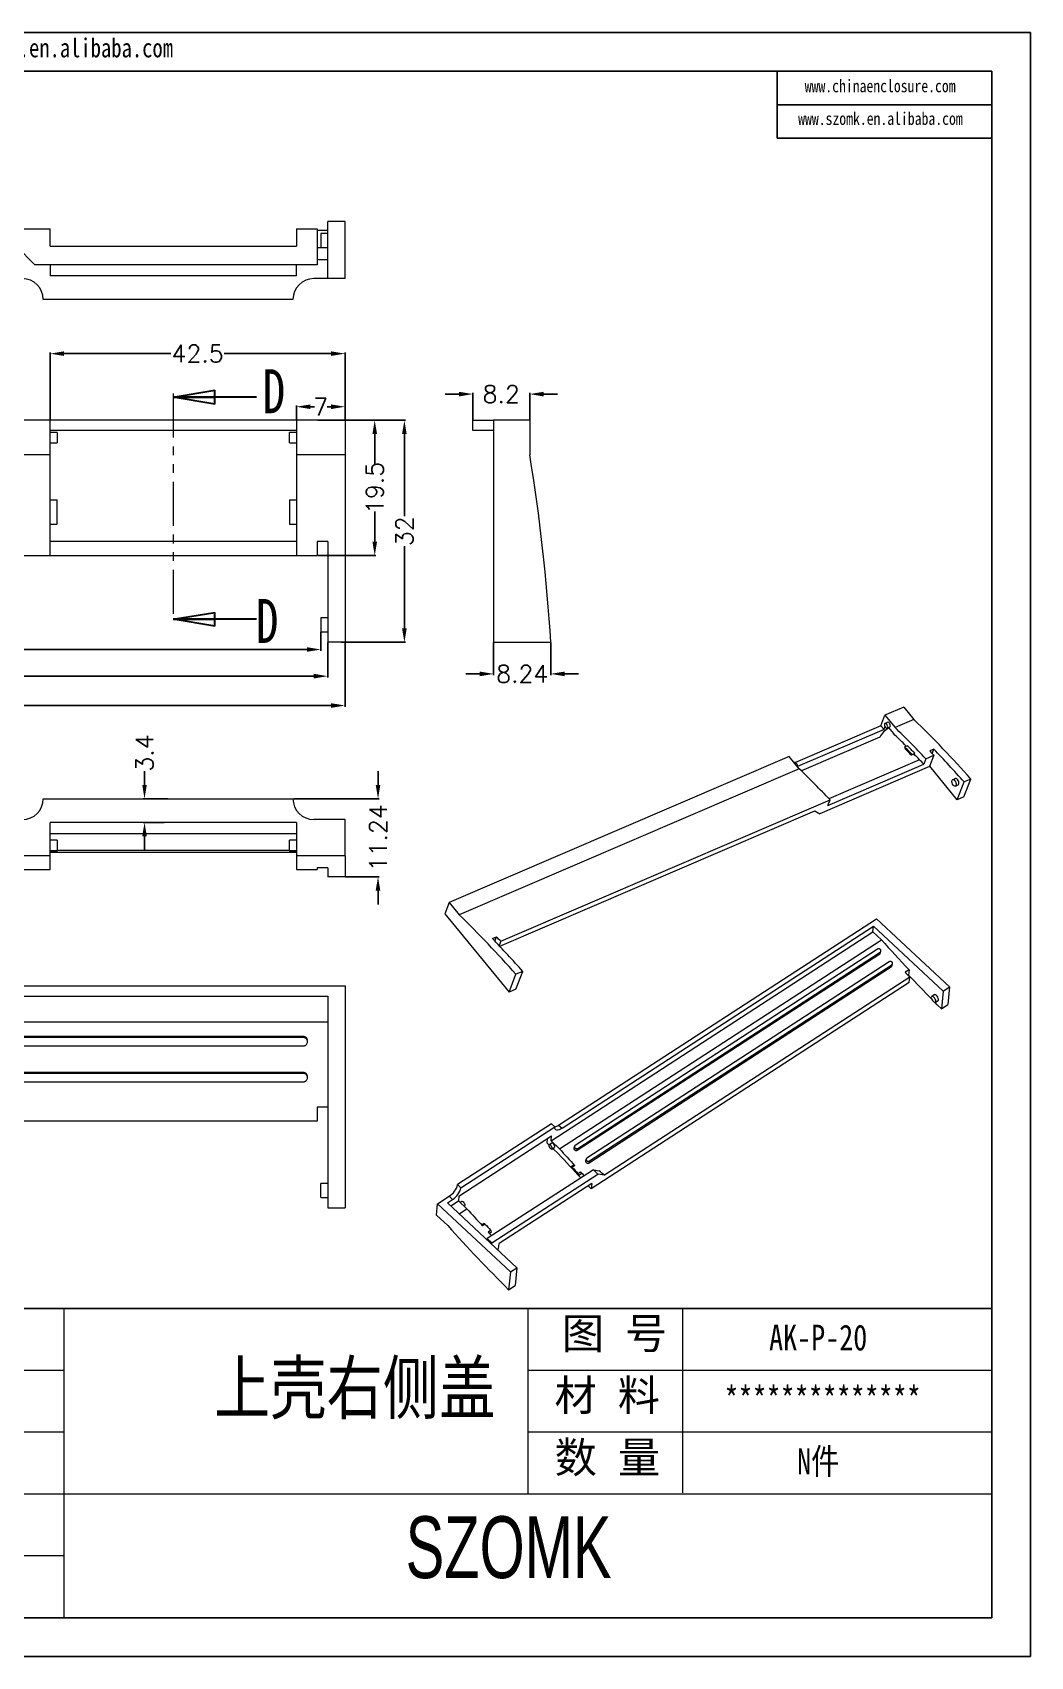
# Model space of a CAD drawing. Header units: inches. Extents: x 998 to 3526, y 519 to 940.
# Drawn here: x 2830.5 to 2974.4, y 519 to 753.1 of the extents above; entities that cross this region are included whole.
import ezdxf

# ---------------------------------------------------------------- set-up
doc = ezdxf.new("R2010")
doc.units = ezdxf.units.IN
doc.linetypes.add('PHANTOM', pattern=[12.7, 6.35, -1.27, 1.27, -1.27, 1.27, -1.27])
doc.layers.add('文字', color=81, linetype='Continuous')
doc.layers.add('粗实线', color=7, linetype='Continuous', lineweight=30)
doc.layers.add('细实线', color=3, linetype='Continuous', lineweight=9)
doc.styles.add('SLDTEXTSTYLE0', font='TXT', dxfattribs={"width": 0.75})
doc.styles.get("Standard").update_dxf_attribs({"font": 'txt', "bigfont": 'gbcbig.shx'})
doc.styles.add('宋体', font='', dxfattribs={"width": 0.8, "height": 3.5})
doc.styles.add('长仿宋', font='', dxfattribs={"width": 0.7, "height": 4})
doc.styles.get('宋体').set_extended_font_data('SimSun')
doc.styles.get('长仿宋').set_extended_font_data('SimSun')
doc.dimstyles.new('2.5', dxfattribs={"dimtxt": 2.5, "dimasz": 2, "dimexe": 0.18, "dimexo": 0.0625, "dimgap": 0.09, "dimtad": 0, "dimzin": 12, "dimdsep": 46, "dimtxsty": 'Standard', "dimcen": 2, "dimclrd": 3, "dimclre": 3, "dimadec": 0, "dimazin": 0, "dimtfac": 1, "dimtofl": 0, "dimtmove": 0, "dimatfit": 3, "dimfxl": 1, "dimtolj": 1, "dimtzin": 0, "dimarcsym": 0})

# ---------------------------------------------------------------- blocks, each defined once
blk = doc.blocks.new('_CLOSED')
at = {"color": 0, "linetype": 'ByBlock', "lineweight": -2}
for p, q in [((-1, 0.166667), (0, 0)), ((-1, 0.166667), (-1, -0.166667)), ((0, 0), (-1, -0.166667)), ((0, 0), (-1, 0))]:
    blk.add_line(p, q, dxfattribs=at)
blk = doc.blocks.new('*D213')
at = {"color": 3, "lineweight": -2}
for p, q in [((2707.09, 665.18), (2707.09, 655.94)), ((2875.59, 665.18), (2875.59, 655.94)), ((2709.09, 656.12), (2786.67, 656.12)), ((2873.59, 656.12), (2796.01, 656.12))]:
    blk.add_line(p, q, dxfattribs=at)
at = {"color": 3}
for points in [[(2709.09, 656.45), (2709.09, 655.78), (2707.09, 656.12)], [(2873.59, 656.45), (2873.59, 655.78), (2875.59, 656.12)]]:
    blk.add_solid(points, dxfattribs=at)
at = {"layer": 'Defpoints', "color": 0}
for p in [(2707.09, 665.24), (2875.59, 665.24), (2875.59, 656.12)]:
    blk.add_point(p, dxfattribs=at)
at = {"color": 0, "insert": (2791.34, 656.12), "char_height": 2.5, "attachment_point": 5}
blk.add_mtext('\\A1;168.5', dxfattribs=at)
blk = doc.blocks.new('*D214')
at = {"color": 3, "lineweight": -2}
for p, q in [((2709.59, 665.18), (2709.59, 660.17)), ((2873.09, 665.18), (2873.09, 660.17)), ((2711.59, 660.35), (2786.67, 660.35)), ((2871.09, 660.35), (2796.01, 660.35))]:
    blk.add_line(p, q, dxfattribs=at)
at = {"color": 3}
for points in [[(2711.59, 660.69), (2711.59, 660.02), (2709.59, 660.35)], [(2871.09, 660.69), (2871.09, 660.02), (2873.09, 660.35)]]:
    blk.add_solid(points, dxfattribs=at)
at = {"layer": 'Defpoints', "color": 0}
for p in [(2709.59, 665.24), (2873.09, 665.24), (2873.09, 660.35)]:
    blk.add_point(p, dxfattribs=at)
at = {"color": 0, "insert": (2791.34, 660.35), "char_height": 2.5, "attachment_point": 5}
blk.add_mtext('\\A1;163.5', dxfattribs=at)
blk = doc.blocks.new('*D215')
at = {"color": 3, "lineweight": -2}
for p, q in [((2710.59, 666.68), (2710.59, 664.01)), ((2872.09, 666.68), (2872.09, 664.01)), ((2712.59, 664.19), (2787.08, 664.19)), ((2870.09, 664.19), (2795.6, 664.19))]:
    blk.add_line(p, q, dxfattribs=at)
at = {"color": 3}
for points in [[(2712.59, 664.53), (2712.59, 663.86), (2710.59, 664.19)], [(2870.09, 664.53), (2870.09, 663.86), (2872.09, 664.19)]]:
    blk.add_solid(points, dxfattribs=at)
at = {"layer": 'Defpoints', "color": 0}
for p in [(2710.59, 666.74), (2872.09, 666.74), (2710.59, 664.19)]:
    blk.add_point(p, dxfattribs=at)
at = {"color": 0, "insert": (2791.34, 664.19), "char_height": 2.5, "attachment_point": 5}
blk.add_mtext('\\A1;161.5', dxfattribs=at)
blk = doc.blocks.new('*D216')
at = {"color": 3, "lineweight": -2}
for p, q in [((2868.59, 697.31), (2868.59, 699.37)), ((2870.59, 699.19), (2871.17, 699.19)), ((2873.59, 699.19), (2873.01, 699.19)), ((2875.59, 697.31), (2875.59, 699.37))]:
    blk.add_line(p, q, dxfattribs=at)
at = {"color": 3}
for points in [[(2870.59, 699.52), (2870.59, 698.85), (2868.59, 699.19)], [(2873.59, 699.52), (2873.59, 698.85), (2875.59, 699.19)]]:
    blk.add_solid(points, dxfattribs=at)
at = {"layer": 'Defpoints', "color": 0}
for p in [(2868.59, 699.19), (2868.59, 697.24), (2875.59, 697.24)]:
    blk.add_point(p, dxfattribs=at)
at = {"color": 0, "insert": (2872.09, 699.19), "char_height": 2.5, "attachment_point": 5}
blk.add_mtext('\\A1;7', dxfattribs=at)
blk = doc.blocks.new('*D217')
at = {"color": 3, "lineweight": -2}
for p, q in [((2833.09, 697.31), (2833.09, 707.02)), ((2875.59, 697.31), (2875.59, 707.02)), ((2835.09, 706.84), (2850.5, 706.84)), ((2873.59, 706.84), (2858.18, 706.84))]:
    blk.add_line(p, q, dxfattribs=at)
at = {"color": 3}
for points in [[(2835.09, 707.17), (2835.09, 706.51), (2833.09, 706.84)], [(2873.59, 707.17), (2873.59, 706.51), (2875.59, 706.84)]]:
    blk.add_solid(points, dxfattribs=at)
at = {"layer": 'Defpoints', "color": 0}
for p in [(2833.09, 706.84), (2833.09, 697.24), (2875.59, 697.24)]:
    blk.add_point(p, dxfattribs=at)
at = {"color": 0, "insert": (2854.34, 706.84), "char_height": 2.5, "attachment_point": 5}
blk.add_mtext('\\A1;42.5', dxfattribs=at)
blk = doc.blocks.new('*D219')
at = {"color": 3, "lineweight": -2}
for p, q in [((2872.15, 697.24), (2884.33, 697.24)), ((2884.15, 695.24), (2884.15, 683.42)), ((2884.15, 667.24), (2884.15, 679.07)), ((2875.05, 665.24), (2884.33, 665.24))]:
    blk.add_line(p, q, dxfattribs=at)
at = {"color": 3}
for points in [[(2883.81, 695.24), (2884.48, 695.24), (2884.15, 697.24)], [(2883.81, 667.24), (2884.48, 667.24), (2884.15, 665.24)]]:
    blk.add_solid(points, dxfattribs=at)
at = {"layer": 'Defpoints', "color": 0}
for p in [(2872.09, 697.24), (2884.15, 697.24), (2874.99, 665.24)]:
    blk.add_point(p, dxfattribs=at)
at = {"color": 0, "insert": (2884.15, 681.24), "char_height": 2.5, "attachment_point": 5, "rotation": 90}
blk.add_mtext('\\A1;32', dxfattribs=at)
blk = doc.blocks.new('*D220')
at = {"color": 3, "lineweight": -2}
for p, q in [((2871.65, 697.24), (2880.05, 697.24)), ((2879.87, 695.24), (2879.87, 690.92)), ((2879.87, 679.74), (2879.87, 684.07)), ((2871.65, 677.74), (2880.05, 677.74))]:
    blk.add_line(p, q, dxfattribs=at)
at = {"color": 3}
for points in [[(2879.54, 695.24), (2880.21, 695.24), (2879.87, 697.24)], [(2879.54, 679.74), (2880.21, 679.74), (2879.87, 677.74)]]:
    blk.add_solid(points, dxfattribs=at)
at = {"layer": 'Defpoints', "color": 0}
for p in [(2871.59, 697.24), (2879.87, 697.24), (2871.59, 677.74)]:
    blk.add_point(p, dxfattribs=at)
at = {"color": 0, "insert": (2879.87, 687.49), "char_height": 2.5, "attachment_point": 5, "rotation": 90}
blk.add_mtext('\\A1;19.5', dxfattribs=at)
blk = doc.blocks.new('*D221')
at = {"color": 3, "lineweight": -2}
for p, q in [((2897.01, 665.18), (2897.01, 660.5)), ((2905.25, 665.18), (2905.25, 660.5)), ((2895.01, 660.68), (2893.01, 660.68)), ((2907.25, 660.68), (2909.25, 660.68))]:
    blk.add_line(p, q, dxfattribs=at)
at = {"color": 3}
for points in [[(2895.01, 661.01), (2895.01, 660.34), (2897.01, 660.68)], [(2907.25, 661.01), (2907.25, 660.34), (2905.25, 660.68)]]:
    blk.add_solid(points, dxfattribs=at)
at = {"layer": 'Defpoints', "color": 0}
for p in [(2897.01, 665.24), (2905.25, 665.24), (2905.25, 660.68)]:
    blk.add_point(p, dxfattribs=at)
at = {"color": 0, "insert": (2901.13, 660.68), "char_height": 2.5, "attachment_point": 5}
blk.add_mtext('\\A1;8.24', dxfattribs=at)
blk = doc.blocks.new('*D223')
at = {"color": 3, "lineweight": -2}
for p, q in [((2892.01, 701.01), (2890.01, 701.01)), ((2894.01, 697.31), (2894.01, 701.19)), ((2902.21, 697.31), (2902.21, 701.19)), ((2904.21, 701.01), (2906.21, 701.01))]:
    blk.add_line(p, q, dxfattribs=at)
at = {"color": 3}
for points in [[(2892.01, 701.34), (2892.01, 700.67), (2894.01, 701.01)], [(2904.21, 701.34), (2904.21, 700.67), (2902.21, 701.01)]]:
    blk.add_solid(points, dxfattribs=at)
at = {"layer": 'Defpoints', "color": 0}
for p in [(2894.01, 701.01), (2894.01, 697.24), (2902.21, 697.24)]:
    blk.add_point(p, dxfattribs=at)
at = {"color": 0, "insert": (2898.11, 701.01), "char_height": 2.5, "attachment_point": 5}
blk.add_mtext('\\A1;8.2', dxfattribs=at)
blk = doc.blocks.new('*D225')
at = {"color": 3, "lineweight": -2}
for p, q in [((2880.35, 644.68), (2880.35, 646.68)), ((2868.15, 642.68), (2880.53, 642.68)), ((2875.65, 631.44), (2880.53, 631.44)), ((2880.35, 629.44), (2880.35, 627.44))]:
    blk.add_line(p, q, dxfattribs=at)
at = {"color": 3}
for points in [[(2880.01, 644.68), (2880.68, 644.68), (2880.35, 642.68)], [(2880.01, 629.44), (2880.68, 629.44), (2880.35, 631.44)]]:
    blk.add_solid(points, dxfattribs=at)
at = {"layer": 'Defpoints', "color": 0}
for p in [(2868.09, 642.68), (2880.35, 642.68), (2875.59, 631.44)]:
    blk.add_point(p, dxfattribs=at)
at = {"color": 0, "insert": (2880.35, 637.06), "char_height": 2.5, "attachment_point": 5, "rotation": 90}
blk.add_mtext('\\A1;11.24', dxfattribs=at)
blk = doc.blocks.new('*D226')
at = {"color": 3, "lineweight": -2}
for p, q in [((2846.69, 644.68), (2846.69, 646.68)), ((2850.03, 642.68), (2846.51, 642.68)), ((2849.52, 639.28), (2846.51, 639.28)), ((2846.69, 637.28), (2846.69, 635.28))]:
    blk.add_line(p, q, dxfattribs=at)
at = {"color": 3}
for points in [[(2846.36, 644.68), (2847.02, 644.68), (2846.69, 642.68)], [(2846.36, 637.28), (2847.02, 637.28), (2846.69, 639.28)]]:
    blk.add_solid(points, dxfattribs=at)
at = {"layer": 'Defpoints', "color": 0}
for p in [(2846.69, 642.68), (2850.09, 642.68), (2849.58, 639.28)]:
    blk.add_point(p, dxfattribs=at)
at = {"color": 0, "insert": (2846.69, 649.27), "char_height": 2.5, "attachment_point": 5, "rotation": 90}
blk.add_mtext('\\A1;3.4', dxfattribs=at)

msp = doc.modelspace()

# ---------------------------------------------------------------- linework, layer by layer
for p, q in [((2643.331, 753.132), (2974.403, 753.132)), ((2974.403, 753.132), (2974.403, 519.041)), ((2651.897, 747.559), (2968.829, 747.559)), ((2937.865, 747.559), (2937.865, 737.882)), ((2968.829, 747.559), (2968.829, 524.614)), ((2937.865, 742.72), (2968.829, 742.72)), ((2937.865, 737.882), (2968.829, 737.882)), ((2835.063, 569.203), (2768.179, 569.203)), ((2968.829, 569.203), (2835.063, 569.203)), ((2651.897, 524.614), (2968.829, 524.614)), ((2643.331, 519.041), (2974.403, 519.041))]:
    msp.add_line(p, q)
at = {"color": 7, "linetype": 'Continuous', "lineweight": 15}
for p, q in [((2875.589, 725.888), (2873.089, 725.888)), ((2873.089, 717.651), (2873.089, 725.888)), ((2875.589, 717.651), (2875.589, 725.888)), ((2711.089, 724.837), (2833.089, 724.837)), ((2833.089, 722.322), (2833.089, 724.837)), ((2868.589, 724.837), (2868.589, 722.322)), ((2868.589, 724.837), (2871.589, 724.837)), ((2871.589, 724.837), (2871.589, 719.651)), ((2873.089, 724.613), (2871.589, 724.613)), ((2873.089, 724.151), (2872.089, 724.151)), ((2872.089, 724.151), (2872.089, 722.151)), ((2828.217, 722.322), (2830.889, 719.651)), ((2833.089, 722.322), (2868.589, 722.322)), ((2873.089, 722.096), (2871.589, 722.096)), ((2872.089, 722.151), (2873.089, 722.151)), ((2871.589, 719.651), (2830.889, 719.651)), ((2833.089, 719.651), (2833.089, 718.051)), ((2868.589, 718.051), (2868.589, 719.651)), ((2873.089, 720.351), (2871.589, 720.351)), ((2868.589, 718.051), (2833.089, 718.051)), ((2873.089, 717.651), (2871.089, 717.651)), ((2875.589, 717.651), (2873.089, 717.651)), ((2868.089, 714.651), (2832.089, 714.651)), ((2833.089, 697.244), (2707.089, 697.244)), ((2833.089, 692.244), (2833.089, 697.244)), ((2868.589, 697.244), (2833.089, 697.244)), ((2868.589, 695.744), (2833.089, 695.744)), ((2834.089, 695.494), (2833.089, 695.494)), ((2834.089, 695.494), (2834.089, 693.994)), ((2868.589, 695.494), (2867.589, 695.494)), ((2867.589, 694.744), (2867.589, 695.494)), ((2875.589, 697.244), (2868.589, 697.244)), ((2868.589, 697.244), (2868.589, 692.244)), ((2875.589, 697.244), (2875.589, 692.244)), ((2894.008, 695.744), (2894.008, 697.244)), ((2894.008, 697.244), (2897.008, 697.244)), ((2897.008, 695.744), (2894.008, 695.744)), ((2897.008, 697.244), (2897.008, 665.244)), ((2902.208, 697.244), (2897.008, 697.244)), ((2902.208, 697.244), (2902.208, 692.244)), ((2833.089, 693.994), (2834.089, 693.994)), ((2867.589, 693.994), (2867.589, 694.744)), ((2867.589, 693.994), (2868.589, 693.994)), ((2833.089, 692.244), (2707.089, 692.244)), ((2833.089, 677.744), (2833.089, 692.244)), ((2868.589, 692.244), (2868.589, 677.744)), ((2875.589, 692.244), (2868.589, 692.244)), ((2875.589, 692.244), (2875.589, 665.244)), ((2833.089, 685.744), (2834.089, 685.744)), ((2834.089, 682.244), (2834.089, 685.744)), ((2867.589, 685.744), (2867.589, 682.244)), ((2867.589, 685.744), (2868.589, 685.744)), ((2833.089, 682.244), (2834.089, 682.244)), ((2867.589, 682.244), (2868.589, 682.244)), ((2868.589, 679.744), (2833.089, 679.744)), ((2873.089, 679.744), (2871.589, 679.744)), ((2871.589, 679.744), (2871.589, 677.744)), ((2873.089, 679.744), (2873.089, 665.244)), ((2711.089, 677.744), (2833.089, 677.744)), ((2833.089, 677.744), (2868.589, 677.744)), ((2868.589, 677.744), (2871.589, 677.744)), ((2873.089, 668.744), (2872.089, 668.744)), ((2872.089, 668.744), (2872.089, 666.744)), ((2872.089, 666.744), (2873.089, 666.744)), ((2875.589, 665.244), (2873.089, 665.244)), ((2897.008, 665.244), (2905.245, 665.244)), ((2956.148, 655.882), (2953.424, 654.713)), ((2956.148, 655.882), (2957.599, 654.116)), ((2952.848, 653.215), (2940.529, 647.927)), ((2952.848, 653.215), (2953.424, 654.713)), ((2953.283, 652.686), (2952.848, 653.215)), ((2953.424, 654.713), (2954.875, 652.947)), ((2953.822, 653.707), (2953.433, 653.54)), ((2957.599, 654.116), (2954.875, 652.947)), ((2953.283, 652.686), (2940.805, 647.329)), ((2952.68, 651.541), (2941.392, 646.696)), ((2953.283, 652.686), (2953.426, 653.057)), ((2953.728, 652.85), (2954.117, 653.017)), ((2953.939, 652.941), (2954.635, 652.094)), ((2939.611, 648.783), (2890.583, 627.738)), ((2941.062, 647.017), (2939.611, 648.783)), ((2956.248, 650.164), (2956.638, 650.331)), ((2957.266, 649.001), (2957.655, 649.168)), ((2957.312, 649.054), (2957.702, 649.221)), ((2957.32, 649.074), (2957.312, 649.054)), ((2957.32, 649.074), (2957.709, 649.241)), ((2957.702, 649.221), (2957.709, 649.241)), ((2959.32, 648.445), (2959.018, 647.661)), ((2959.32, 648.445), (2960.488, 648.946)), ((2960.488, 648.946), (2959.865, 647.328)), ((2960.464, 649.833), (2959.88, 649.583)), ((2960.228, 649.22), (2960.464, 649.833)), ((2941.062, 647.017), (2892.033, 625.972)), ((2940.397, 647.944), (2940.326, 647.913)), ((2959.865, 647.328), (2944.028, 640.53)), ((2945.205, 641.731), (2959.018, 647.661)), ((2958.411, 648.296), (2945.344, 642.687)), ((2963.835, 642.54), (2959.876, 647.359)), ((2963.573, 645.598), (2963.183, 645.431)), ((2963.578, 644.512), (2963.967, 644.679)), ((2963.835, 642.54), (2964.824, 645.11)), ((2964.807, 642.957), (2965.797, 645.527)), ((2965.797, 645.527), (2964.824, 645.11)), ((2832.089, 642.676), (2868.089, 642.676)), ((2898.035, 622.138), (2945.507, 642.516)), ((2945.205, 641.731), (2945.507, 642.516)), ((2964.807, 642.957), (2963.835, 642.54)), ((2868.589, 639.276), (2833.089, 639.276)), ((2833.089, 634.476), (2833.089, 639.276)), ((2868.589, 639.276), (2868.589, 634.476)), ((2875.589, 639.676), (2871.089, 639.676)), ((2875.589, 634.476), (2875.589, 639.676)), ((2897.892, 621.422), (2943.309, 640.917)), ((2943.309, 640.917), (2944.028, 640.53)), ((2833.089, 637.676), (2868.589, 637.676)), ((2833.089, 634.476), (2707.089, 634.476)), ((2834.089, 636.726), (2833.089, 636.726)), ((2833.089, 635.226), (2834.089, 635.226)), ((2833.089, 635.032), (2834.089, 635.032)), ((2833.089, 635.004), (2868.589, 635.004)), ((2833.089, 632.489), (2833.089, 634.476)), ((2834.089, 636.726), (2834.089, 635.976)), ((2834.089, 635.976), (2834.089, 635.226)), ((2834.089, 635.032), (2834.089, 635.231)), ((2867.589, 635.231), (2834.089, 635.231)), ((2868.589, 636.726), (2867.589, 636.726)), ((2867.589, 635.226), (2867.589, 636.726)), ((2867.589, 635.231), (2867.589, 635.032)), ((2867.589, 635.226), (2868.589, 635.226)), ((2867.589, 635.032), (2868.589, 635.032)), ((2875.589, 634.476), (2868.589, 634.476)), ((2868.589, 634.476), (2868.589, 632.489)), ((2875.589, 634.476), (2875.589, 631.438)), ((2711.089, 632.489), (2833.089, 632.489)), ((2868.589, 632.489), (2871.589, 632.489)), ((2873.089, 632.714), (2871.589, 632.714)), ((2871.589, 632.714), (2871.589, 632.489)), ((2873.089, 632.714), (2873.089, 631.438)), ((2875.589, 631.438), (2873.089, 631.438)), ((2890.583, 627.738), (2889.958, 626.115)), ((2890.583, 627.738), (2892.033, 625.972)), ((2889.958, 626.115), (2899.242, 614.813)), ((2906.379, 595.635), (2952.22, 625.389)), ((2952.22, 625.389), (2962.733, 615.568)), ((2896.844, 622.524), (2897.428, 622.775)), ((2897.192, 622.161), (2897.428, 622.775)), ((2905.289, 593.362), (2951.693, 623.481)), ((2906.872, 595.175), (2951.773, 624.319)), ((2951.693, 623.481), (2951.773, 624.319)), ((2951.693, 623.481), (2952.911, 622.344)), ((2951.773, 624.319), (2961.794, 614.959)), ((2898.035, 622.138), (2897.798, 621.522)), ((2906.507, 592.224), (2952.911, 622.344)), ((2952.354, 621.001), (2908.768, 592.71)), ((2909.155, 592.286), (2952.742, 620.576)), ((2952.663, 620.316), (2952.742, 620.576)), ((2952.757, 620.438), (2952.836, 620.698)), ((2909.076, 592.025), (2952.663, 620.316)), ((2954.033, 619.173), (2910.447, 590.883)), ((2910.762, 590.199), (2954.349, 618.489)), ((2910.835, 590.466), (2954.421, 618.756)), ((2954.349, 618.489), (2954.421, 618.756)), ((2954.445, 618.617), (2954.518, 618.884)), ((2956.898, 618.029), (2956.335, 617.663)), ((2956.898, 618.029), (2956.824, 617.248)), ((2753.589, 615.717), (2875.589, 615.717)), ((2875.589, 615.717), (2875.589, 583.717)), ((2899.242, 614.813), (2900.231, 617.383)), ((2900.215, 615.23), (2901.204, 617.801)), ((2901.204, 617.801), (2900.231, 617.383)), ((2956.911, 616.199), (2911.07, 586.445)), ((2956.985, 616.979), (2912.975, 588.414)), ((2956.824, 617.248), (2956.765, 617.21)), ((2956.911, 616.199), (2956.985, 616.979)), ((2753.589, 614.217), (2873.089, 614.217)), ((2873.089, 614.217), (2873.089, 583.717)), ((2900.215, 615.23), (2899.242, 614.813)), ((2960.537, 614.438), (2960.162, 614.194)), ((2960.706, 613.356), (2961.082, 613.599)), ((2961.794, 614.959), (2961.55, 612.402)), ((2961.794, 614.959), (2962.733, 615.568)), ((2962.733, 615.568), (2962.489, 613.012)), ((2961.55, 612.402), (2962.489, 613.012)), ((2749.589, 610.511), (2873.089, 610.511)), ((2869.589, 608.417), (2753.589, 608.417)), ((2869.589, 608.261), (2753.589, 608.261)), ((2753.589, 607.066), (2869.589, 607.066)), ((2869.589, 608.417), (2869.589, 608.261)), ((2870.189, 607.664), (2870.189, 607.817)), ((2869.589, 603.217), (2753.589, 603.217)), ((2869.589, 603.081), (2753.589, 603.081)), ((2753.589, 601.886), (2869.589, 601.886)), ((2869.589, 603.217), (2869.589, 603.081)), ((2870.189, 602.484), (2870.189, 602.617)), ((2873.089, 598.217), (2871.589, 598.217)), ((2871.589, 598.217), (2871.589, 596.217)), ((2871.589, 596.217), (2754.46, 596.217)), ((2905.341, 595.835), (2891.814, 587.055)), ((2892.306, 586.595), (2905.833, 595.375)), ((2905.833, 595.375), (2905.341, 595.835)), ((2906.379, 595.635), (2906.872, 595.175)), ((2892.018, 585.418), (2905.357, 594.075)), ((2904.722, 593.046), (2904.785, 593.704)), ((2904.989, 592.797), (2904.722, 593.046)), ((2905.384, 593.059), (2905.008, 592.815)), ((2905.289, 593.362), (2905.357, 594.075)), ((2906.507, 592.224), (2905.289, 593.362)), ((2905.416, 592.186), (2905.792, 592.43)), ((2906.365, 591.511), (2905.55, 592.273)), ((2908.674, 592.589), (2908.594, 592.331)), ((2909.076, 592.025), (2909.155, 592.286)), ((2910.351, 590.756), (2910.277, 590.491)), ((2910.762, 590.199), (2910.835, 590.466)), ((2911.393, 589.205), (2896.1, 579.279)), ((2896.757, 578.665), (2912.05, 588.591)), ((2908.555, 589.871), (2908.179, 589.627)), ((2908.728, 589.794), (2908.353, 589.55)), ((2909.164, 588.679), (2909.54, 588.923)), ((2909.667, 588.615), (2909.291, 588.371)), ((2909.293, 588.391), (2909.291, 588.371)), ((2909.668, 588.635), (2909.293, 588.391)), ((2909.668, 588.635), (2909.667, 588.615)), ((2912.05, 588.591), (2911.393, 589.205)), ((2911.393, 589.205), (2912.239, 589.042)), ((2912.975, 588.414), (2912.05, 588.591)), ((2873.089, 587.217), (2872.089, 587.217)), ((2872.089, 586.217), (2872.089, 587.217)), ((2872.089, 585.217), (2872.089, 586.217)), ((2888.907, 584.295), (2890.598, 585.392)), ((2891.09, 584.932), (2890.598, 585.392)), ((2891.814, 587.055), (2892.306, 586.595)), ((2892.018, 585.418), (2891.95, 584.704)), ((2911.144, 587.225), (2897.805, 578.568)), ((2911.07, 586.445), (2910.639, 586.897)), ((2911.144, 587.225), (2911.07, 586.445)), ((2872.089, 585.217), (2873.089, 585.217)), ((2873.089, 583.717), (2875.589, 583.717)), ((2888.753, 582.681), (2888.907, 584.295)), ((2899.42, 574.474), (2888.907, 584.295)), ((2890.339, 584.444), (2891.09, 584.932)), ((2900.359, 575.084), (2890.339, 584.444)), ((2890.835, 583.98), (2891.95, 584.704)), ((2891.95, 584.704), (2893.168, 583.566)), ((2892.053, 582.843), (2893.168, 583.566)), ((2892.42, 584.645), (2892.18, 584.489)), ((2892.745, 583.961), (2892.829, 584.016)), ((2888.753, 582.681), (2890.395, 581.146)), ((2895.592, 581.457), (2895.28, 581.255)), ((2895.765, 581.38), (2895.39, 581.136)), ((2896.081, 579.08), (2896.1, 579.279)), ((2896.1, 579.279), (2896.757, 578.665)), ((2896.201, 580.265), (2896.577, 580.509)), ((2896.703, 580.201), (2896.428, 580.023)), ((2896.703, 580.201), (2896.705, 580.221)), ((2896.738, 578.467), (2896.757, 578.665)), ((2897.731, 577.787), (2897.805, 578.568)), ((2897.731, 577.787), (2897.574, 577.686)), ((2899.42, 574.474), (2899.176, 571.918)), ((2899.42, 574.474), (2900.359, 575.084)), ((2900.359, 575.084), (2900.116, 572.527)), ((2899.176, 571.918), (2900.116, 572.527))]:
    msp.add_line(p, q, dxfattribs=at)
at = {"color": 1, "linetype": 'PHANTOM', "lineweight": 15}
msp.add_line((2850.839, 701.084), (2850.839, 668.548), dxfattribs=at)
at = {"color": 7, "linetype": 'Continuous', "lineweight": 30}
for p, q in [((2862.839, 700.56), (2850.839, 700.56)), ((2862.839, 668.548), (2850.839, 668.548))]:
    msp.add_line(p, q, dxfattribs=at)
at = {"color": 8, "linetype": 'Continuous', "lineweight": 15}
msp.add_line((2896.705, 580.221), (2896.417, 580.034), dxfattribs=at)
at = {"color": 7, "linetype": 'Continuous', "lineweight": 15, "flags": 128}
for points in [[(2953.671, 653.429), (2953.58, 653.513), (2953.49, 653.548), (2953.414, 653.529), (2953.363, 653.46), (2953.345, 653.35), (2953.363, 653.217), (2953.414, 653.08), (2953.49, 652.961), (2953.58, 652.877), (2953.671, 652.842), (2953.747, 652.861), (2953.798, 652.93), (2953.816, 653.04), (2953.798, 653.173), (2953.747, 653.31), (2953.671, 653.429)], [(2954.117, 653.017), (2954.136, 653.028), (2954.187, 653.097), (2954.205, 653.207), (2954.187, 653.34), (2954.136, 653.477), (2954.06, 653.596), (2953.97, 653.68), (2953.879, 653.715), (2953.822, 653.707)], [(2957.126, 649.053), (2957.154, 649.029), (2957.183, 649.01), (2957.21, 648.999), (2957.237, 648.995), (2957.261, 648.999), (2957.282, 649.01), (2957.299, 649.029), (2957.312, 649.054)], [(2940.397, 647.944), (2940.455, 647.952), (2940.545, 647.917), (2940.635, 647.833), (2940.712, 647.714), (2940.763, 647.578), (2940.781, 647.444), (2940.773, 647.369)], [(2963.261, 644.66), (2963.169, 644.799), (2963.102, 644.96), (2963.069, 645.122), (2963.074, 645.265), (2963.116, 645.374), (2963.19, 645.434), (2963.286, 645.438), (2963.394, 645.386), (2963.501, 645.284), (2963.593, 645.144), (2963.659, 644.984), (2963.692, 644.822), (2963.687, 644.678), (2963.646, 644.57), (2963.572, 644.51), (2963.475, 644.506), (2963.367, 644.558), (2963.261, 644.66)], [(2963.89, 645.451), (2963.783, 645.553), (2963.675, 645.605), (2963.579, 645.601), (2963.573, 645.598)], [(2963.967, 644.679), (2964.035, 644.737), (2964.076, 644.845), (2964.081, 644.989), (2964.048, 645.151), (2963.982, 645.311), (2963.89, 645.451)], [(2960.464, 614.085), (2960.349, 614.172), (2960.245, 614.21), (2960.164, 614.196), (2960.116, 614.131), (2960.105, 614.023), (2960.135, 613.886), (2960.2, 613.735), (2960.294, 613.588), (2960.404, 613.465), (2960.518, 613.378), (2960.622, 613.34), (2960.704, 613.354), (2960.752, 613.419), (2960.763, 613.527), (2960.733, 613.664), (2960.668, 613.815), (2960.574, 613.962), (2960.464, 614.085)], [(2960.839, 614.329), (2960.725, 614.416), (2960.621, 614.454), (2960.54, 614.44), (2960.537, 614.438)], [(2961.55, 612.402), (2960.957, 612.995), (2960.612, 613.342)], [(2961.082, 613.599), (2961.128, 613.663), (2961.138, 613.771), (2961.109, 613.908), (2961.044, 614.059), (2960.95, 614.206), (2960.839, 614.329)], [(2906.872, 595.175), (2906.654, 595.05), (2906.447, 594.966), (2906.26, 594.926), (2906.101, 594.93), (2905.974, 594.981), (2905.885, 595.074), (2905.838, 595.207), (2905.833, 595.375)], [(2904.966, 592.731), (2904.976, 592.624), (2905.022, 592.499), (2905.097, 592.373), (2905.19, 592.268), (2905.286, 592.197), (2905.371, 592.173), (2905.431, 592.199), (2905.458, 592.27), (2905.448, 592.377), (2905.402, 592.502), (2905.327, 592.627), (2905.234, 592.733), (2905.138, 592.804), (2905.053, 592.828), (2904.993, 592.802), (2904.966, 592.731)], [(2905.834, 592.514), (2905.824, 592.621), (2905.778, 592.746), (2905.703, 592.871), (2905.61, 592.977), (2905.514, 593.047), (2905.429, 593.072), (2905.384, 593.059)], [(2905.792, 592.43), (2905.807, 592.443), (2905.834, 592.514)], [(2908.353, 589.55), (2908.321, 589.582), (2908.288, 589.607), (2908.257, 589.624), (2908.228, 589.634), (2908.203, 589.636), (2908.181, 589.629), (2908.165, 589.614), (2908.155, 589.591)], [(2908.555, 589.871), (2908.557, 589.873), (2908.578, 589.879), (2908.604, 589.878), (2908.633, 589.868), (2908.664, 589.85), (2908.696, 589.825), (2908.728, 589.794)], [(2892.42, 584.645), (2892.466, 584.658), (2892.551, 584.633), (2892.647, 584.563), (2892.739, 584.457), (2892.814, 584.332), (2892.861, 584.207), (2892.871, 584.1), (2892.844, 584.029), (2892.829, 584.016)], [(2895.592, 581.457), (2895.594, 581.459), (2895.615, 581.465), (2895.641, 581.464), (2895.67, 581.454), (2895.701, 581.436), (2895.733, 581.412), (2895.765, 581.38)]]:
    msp.add_lwpolyline(points, dxfattribs=at)
at = {"color": 7, "linetype": 'Continuous', "lineweight": 15}
for centre, radius, start, end in [((2829.089, 714.651), 3, 0, 90), ((2871.089, 714.651), 3, 90, 180), ((2645.922, 649.744), 259.786, 3.42056, 9.4157), ((2843.876, 537.363), 162.985, 41.57839, 45.75321), ((2955.412, 650.162), 3.061, 117.60836, 153.21362), ((2848.21, 542.528), 152.744, 44.85737, 45.83323), ((2844.825, 539.828), 157.819, 43.49088, 45.78785), ((2956.649, 650.115), 0.404, 172.96886, 224.45291), ((2844.667, 539.36), 157.252, 44.2427, 44.79963), ((2844.844, 539.397), 156.945, 44.3222, 44.72077), ((2845.056, 539.527), 157.252, 44.2427, 44.79963), ((2843.547, 537.918), 159.302, 43.85913, 44.28211), ((2957.617, 649.248), 0.0891, 295.5044, 342.17701), ((2842.187, 536.663), 163.103, 43.50521, 43.81418), ((2839.016, 533.364), 168.269, 41.61233, 43.80122), ((2831.011, 533.898), 157.819, 43.49088, 45.78785), ((2842.107, 536.533), 161.3, 43.54709, 43.8594), ((2829.089, 642.676), 3, 270, 0), ((2871.089, 642.676), 3, 180, 270), ((2778.31, 509.219), 162.985, 41.57839, 45.75321), ((2779.735, 509.855), 163.103, 43.50521, 43.81418), ((2775.397, 506.055), 168.269, 41.61233, 43.80122), ((3135.061, 786.68), 245.326, 222.05692, 223.42901), ((3129.867, 781.959), 238.969, 223.43395, 223.66029), ((3128.908, 780.336), 237.088, 223.4626, 224.62788), ((2905.506, 596.884), 1.523, 281.67806, 304.95386), ((3090.795, 758.045), 248.491, 222.08081, 223.17353), ((3090.402, 758.155), 247.691, 222.06034, 222.822), ((3087.35, 755.342), 244.099, 222.76791, 223.15915), ((3087.043, 755.154), 243.628, 222.82331, 223.1033), ((2908.861, 588.371), 0.432, 2.68031, 45.47205), ((2909.237, 588.615), 0.432, 2.68031, 45.47205), ((3086.063, 754.13), 241.773, 223.10342, 223.28936), ((2889.188, 587.699), 2.703, 301.42504, 346.21609), ((2889.681, 587.239), 2.703, 301.42504, 346.21609), ((3077.063, 749.498), 247.691, 222.06034, 222.822), ((3069.262, 742.534), 240.913, 222.05931, 225.08925), ((3074.455, 746.984), 243.628, 222.82331, 223.1033), ((3072.698, 745.448), 241.736, 223.1034, 223.28937), ((2896.274, 580.201), 0.432, 2.68031, 45.47205)]:
    msp.add_arc(centre, radius, start, end, dxfattribs=at)
msp.add_ellipse((2833.646, 596.828), major_axis=(121.069, -73.413), ratio=0.2786273, start_param=1.0357359, end_param=1.0435592, dxfattribs=at)
for points, knots in [([(2952.742, 620.576), (2952.751, 620.583), (2952.77, 620.596), (2952.794, 620.621), (2952.817, 620.653), (2952.836, 620.693), (2952.85, 620.758), (2952.837, 620.844), (2952.779, 620.938), (2952.686, 621.01), (2952.591, 621.042), (2952.513, 621.048), (2952.456, 621.042), (2952.401, 621.027), (2952.37, 621.009), (2952.354, 621.001)], [0, 0, 0, 0, 0.042007, 0.08365576, 0.12569512, 0.18831742, 0.25102834, 0.37552394, 0.49989983, 0.62430687, 0.7489056, 0.81166969, 0.87433625, 0.93718896, 1, 1, 1, 1]), ([(2952.663, 620.316), (2952.691, 620.338), (2952.735, 620.371), (2952.747, 620.422), (2952.751, 620.439)], [0, 0, 0, 0, 0.6474508, 1, 1, 1, 1]), ([(2954.421, 618.756), (2954.431, 618.763), (2954.45, 618.777), (2954.474, 618.801), (2954.497, 618.833), (2954.516, 618.873), (2954.529, 618.937), (2954.517, 619.022), (2954.459, 619.115), (2954.366, 619.185), (2954.27, 619.216), (2954.192, 619.221), (2954.135, 619.215), (2954.08, 619.2), (2954.049, 619.182), (2954.033, 619.173)], [0, 0, 0, 0, 0.0420115, 0.0836615, 0.1256929, 0.188332, 0.2510261, 0.3755175, 0.4998857, 0.6242898, 0.748896, 0.8116459, 0.8743333, 0.93718, 1, 1, 1, 1]), ([(2954.349, 618.489), (2954.377, 618.511), (2954.422, 618.546), (2954.435, 618.599), (2954.439, 618.618)], [0, 0, 0, 0, 0.6201739, 1, 1, 1, 1]), ([(2870.188, 607.817), (2870.18, 607.896), (2870.162, 608.052), (2870.024, 608.25), (2869.826, 608.39), (2869.668, 608.408), (2869.589, 608.417)], [0, 0, 0, 0, 0.2496581, 0.4996833, 0.7497554, 1, 1, 1, 1]), ([(2869.589, 607.066), (2869.615, 607.067), (2869.668, 607.069), (2869.745, 607.085), (2869.832, 607.115), (2869.926, 607.164), (2870.047, 607.264), (2870.158, 607.43), (2870.204, 607.663), (2870.158, 607.897), (2870.047, 608.063), (2869.926, 608.163), (2869.821, 608.218), (2869.707, 608.255), (2869.628, 608.259), (2869.589, 608.261)], [0, 0, 0, 0, 0.042007, 0.08365576, 0.12569512, 0.18831742, 0.25102834, 0.37552394, 0.49989983, 0.62430687, 0.7489056, 0.81166969, 0.87433625, 0.93718896, 1, 1, 1, 1]), ([(2870.188, 602.617), (2870.18, 602.696), (2870.162, 602.852), (2870.024, 603.05), (2869.826, 603.19), (2869.668, 603.208), (2869.589, 603.217)], [0, 0, 0, 0, 0.249613, 0.4996515, 0.7497392, 1, 1, 1, 1]), ([(2869.589, 601.886), (2869.615, 601.887), (2869.667, 601.889), (2869.745, 601.905), (2869.832, 601.935), (2869.925, 601.984), (2870.046, 602.084), (2870.158, 602.25), (2870.204, 602.484), (2870.158, 602.717), (2870.047, 602.883), (2869.925, 602.983), (2869.821, 603.039), (2869.707, 603.075), (2869.628, 603.079), (2869.589, 603.081)], [0, 0, 0, 0, 0.0420115, 0.0836615, 0.1256929, 0.188332, 0.2510261, 0.3755175, 0.4998857, 0.6242898, 0.748896, 0.8116459, 0.8743333, 0.93718, 1, 1, 1, 1]), ([(2908.599, 592.329), (2908.593, 592.314), (2908.575, 592.269), (2908.593, 592.182), (2908.65, 592.088), (2908.744, 592.016), (2908.857, 591.978), (2908.978, 591.977), (2909.043, 592.009), (2909.076, 592.025)], [0, 0, 0, 0, 0.0722948, 0.2268119, 0.3813378, 0.5359006, 0.6905436, 0.8452178, 1, 1, 1, 1]), ([(2908.768, 592.71), (2908.758, 592.703), (2908.739, 592.69), (2908.715, 592.665), (2908.692, 592.633), (2908.673, 592.593), (2908.66, 592.528), (2908.672, 592.442), (2908.73, 592.348), (2908.823, 592.276), (2908.918, 592.244), (2908.996, 592.238), (2909.054, 592.244), (2909.108, 592.259), (2909.139, 592.277), (2909.155, 592.286)], [0, 0, 0, 0, 0.0420049, 0.0836533, 0.125695, 0.1883131, 0.2510285, 0.3755252, 0.4999005, 0.6243054, 0.7489032, 0.8116635, 0.874335, 0.9371858, 1, 1, 1, 1]), ([(2910.283, 590.489), (2910.278, 590.477), (2910.261, 590.434), (2910.279, 590.35), (2910.336, 590.258), (2910.43, 590.187), (2910.544, 590.15), (2910.664, 590.15), (2910.73, 590.183), (2910.762, 590.199)], [0, 0, 0, 0, 0.0623269, 0.2184962, 0.3746715, 0.5308903, 0.687202, 0.8435463, 1, 1, 1, 1]), ([(2910.447, 590.883), (2910.437, 590.876), (2910.418, 590.863), (2910.394, 590.838), (2910.371, 590.807), (2910.352, 590.767), (2910.339, 590.702), (2910.351, 590.617), (2910.41, 590.524), (2910.503, 590.454), (2910.598, 590.423), (2910.676, 590.418), (2910.734, 590.424), (2910.788, 590.439), (2910.819, 590.457), (2910.835, 590.466)], [0, 0, 0, 0, 0.0420097, 0.0836595, 0.1256928, 0.1883283, 0.2510263, 0.3755185, 0.4998863, 0.6242886, 0.7488939, 0.8116406, 0.8743322, 0.9371773, 1, 1, 1, 1])]:
    msp.add_open_spline(points, degree=3, knots=knots, dxfattribs=at)
at = {"layer": '细实线', "color": 7}
for p, q in [((2835.063, 569.203), (2835.063, 524.614)), ((2901.946, 569.203), (2901.946, 542.45)), ((2924.24, 569.203), (2924.24, 542.637)), ((2835.063, 560.285), (2768.179, 560.285)), ((2968.829, 560.285), (2901.946, 560.285)), ((2835.063, 551.368), (2768.179, 551.368)), ((2968.829, 551.368), (2901.946, 551.368)), ((2968.829, 542.45), (2768.179, 542.45)), ((2835.063, 533.532), (2768.179, 533.532))]:
    msp.add_line(p, q, dxfattribs=at)

# ---------------------------------------------------------------- block references
at = {"color": 7, "linetype": 'Continuous', "lineweight": 30, "xscale": 6, "yscale": 6, "rotation": 180}
for p in [(2850.839, 700.56), (2850.839, 668.548)]:
    msp.add_blockref('_CLOSED', p, dxfattribs=at)

# ---------------------------------------------------------------- texts
at = {"color": 7, "linetype": 'Continuous', "char_height": 6.35, "attachment_point": 1, "style": 'SLDTEXTSTYLE0'}
for insert in [(2863.717, 704.595), (2862.745, 671.487)]:
    msp.add_mtext('D', dxfattribs=dict(at, insert=insert))
at = {"layer": '文字', "color": 0, "attachment_point": 1, "style": '宋体'}
for s, insert, char_height, width in [('www.szomk.en.alibaba.com', (2815.208, 752.278), 2.72488, 47.87346), ('www.chinaenclosure.com', (2941.854, 746.333), 1.81658, 31.91564), ('www.szomk.en.alibaba.com', (2940.905, 741.629), 1.81658, 31.91564), ('{\\H1.111x;AK-P-20}', (2936.718, 566.874), 3.34417, 38.66232), ('上壳右侧盖', (2856.71, 561.504), 7.4315, 95.0088), ('{\\H1.111x;**************}', (2930.285, 557.956), 3.34417, 38.66232), ('{\\H1.111x;N件}', (2940.763, 549.038), 3.34417, 38.66232)]:
    msp.add_mtext(s, dxfattribs=dict(at, insert=insert, char_height=char_height, width=width))
at = {"layer": '粗实线', "insert": (2884.328, 539.257), "char_height": 8.91778, "width": 100.00404, "attachment_point": 1, "style": '长仿宋'}
msp.add_mtext('{\\fSTXinwei|b0|i0|c134|p2;SZOMK}', dxfattribs=at)
at = {"layer": '细实线', "color": 7, "char_height": 4.45889, "attachment_point": 1}
for s, insert, width in [('{\\fSimSun|b0|i0|c134|p54;图 号}', (2906.849, 567.849), 22.29444), ('{\\fSimSun|b0|i0|c134|p54;材 料   }', (2905.792, 558.932), 22.29444), ('{\\fSimSun|b0|i0|c134|p54;数 量}', (2905.814, 549.97), 20.14582)]:
    msp.add_mtext(s, dxfattribs=dict(at, insert=insert, width=width))

# ---------------------------------------------------------------- dimensions: what is measured, and where the dimension line sits
for base, p1, p2, picture, middle in [((2833.089, 706.839), (2875.589, 697.244), (2833.089, 697.244), '*D217', (2854.339, 706.839)), ((2894.008, 701.006), (2902.208, 697.244), (2894.008, 697.244), '*D223', (2898.108, 701.006)), ((2868.589, 699.186), (2875.589, 697.244), (2868.589, 697.244), '*D216', (2872.089, 699.186)), ((2875.589, 656.117), (2707.089, 665.244), (2875.589, 665.244), '*D213', (2791.339, 656.117)), ((2873.089, 660.354), (2709.589, 665.244), (2873.089, 665.244), '*D214', (2791.339, 660.354)), ((2710.589, 664.192), (2872.089, 666.744), (2710.589, 666.744), '*D215', (2791.339, 664.192)), ((2905.245, 660.677), (2897.008, 665.244), (2905.245, 665.244), '*D221', (2901.127, 660.677))]:
    dim = msp.add_linear_dim(base=base, p1=p1, p2=p2, dimstyle='2.5')
    dim.commit()
    dim.dimension.update_dxf_attribs({"geometry": picture, "text_midpoint": middle})
for base, p1, p2, picture, middle in [((2879.874, 697.244), (2871.589, 677.744), (2871.589, 697.244), '*D220', (2879.874, 687.494)), ((2884.148, 697.244), (2874.991, 665.244), (2872.089, 697.244), '*D219', (2884.148, 681.244)), ((2846.69, 642.676), (2849.581, 639.276), (2850.089, 642.676), '*D226', (2846.69, 649.266)), ((2880.348, 642.676), (2875.589, 631.438), (2868.089, 642.676), '*D225', (2880.348, 637.057))]:
    dim = msp.add_linear_dim(base=base, p1=p1, p2=p2, angle=90, dimstyle='2.5')
    dim.commit()
    dim.dimension.update_dxf_attribs({"geometry": picture, "text_midpoint": middle})

doc.saveas('drawing.dxf')
